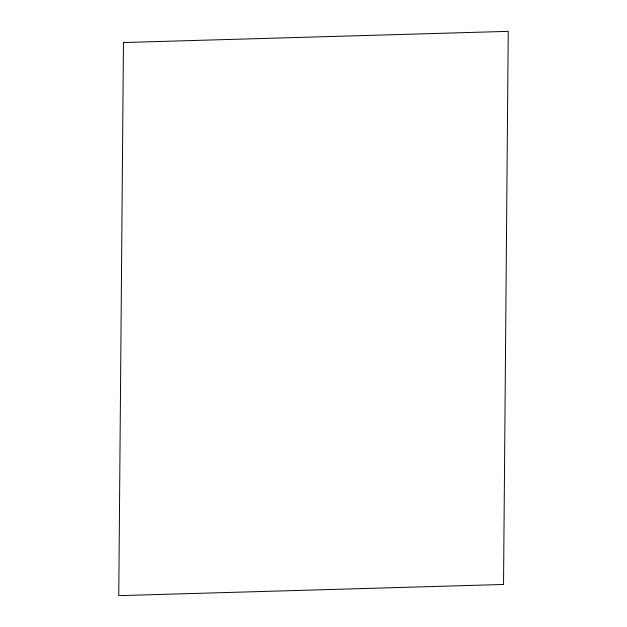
<?xml version="1.0" encoding="UTF-8"?>
<svg xmlns="http://www.w3.org/2000/svg" width="627" height="627" viewBox="0 0 627 627"><rect width="100%" height="100%" fill="white"/><g stroke="black" fill="none" stroke-linecap="round" stroke-linejoin="round"><path stroke-width="0.94" d="M123.464 42.534L118.762 595.65L503.536 584.466L508.238 31.35L123.464 42.534"/></g></svg>
